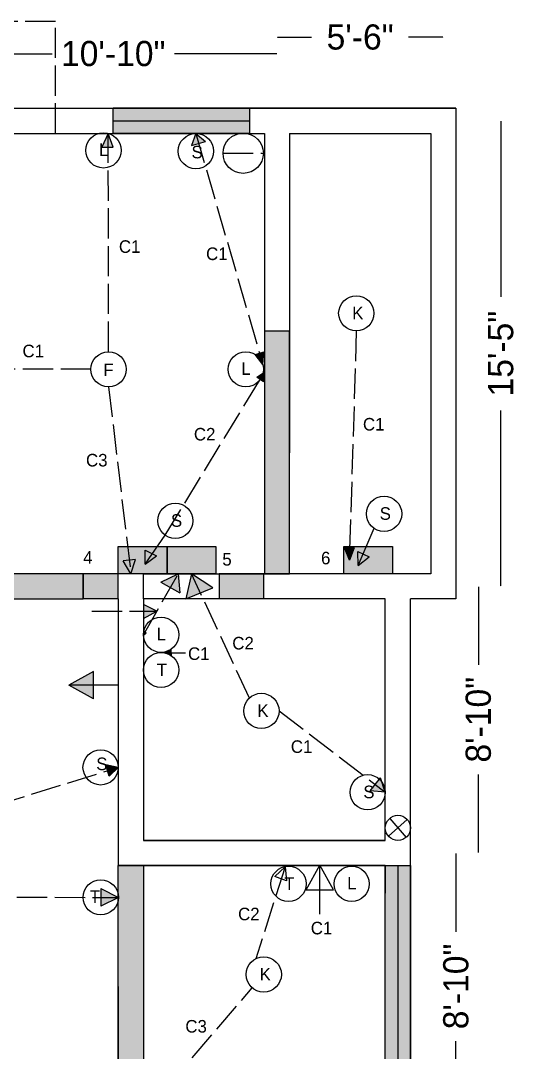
# Model space of a CAD drawing. Header units: feet. Extents: x -107 to 500, y -350 to 504.
# Drawn here: x 281.4 to 478.6, y 94 to 504 of the extents above; entities that cross this region are included whole.
import ezdxf

# ---------------------------------------------------------------- set-up
doc = ezdxf.new("R2010")
doc.units = ezdxf.units.FT
doc.header["$MEASUREMENT"] = 0
doc.linetypes.add('ACAD_ISO02W100', pattern=[15, 12, -3])
doc.dimstyles.get("Standard").update_dxf_attribs({"dimtxt": 0.18, "dimasz": 0.18, "dimexe": 0.18, "dimexo": 0.0625, "dimgap": 0.09, "dimtad": 0, "dimtih": 1, "dimtoh": 1, "dimdec": 4, "dimzin": 0, "dimdsep": 46, "dimtxsty": 'Standard', "dimcen": 0.09, "dimadec": 0, "dimazin": 0, "dimtfac": 1, "dimtdec": 4, "dimtofl": 0, "dimtmove": 0, "dimatfit": 3, "dimfxl": 1, "dimtolj": 1, "dimtzin": 0, "dimarcsym": 0})

# ---------------------------------------------------------------- blocks, each defined once
blk = doc.blocks.new('*D22')
at = {"color": 0, "lineweight": -2}
for p, q in [((253.16, 490.89), (293.91, 490.89)), ((383.16, 490.89), (342.42, 490.89))]:
    blk.add_line(p, q, dxfattribs=at)
at = {"layer": 'Defpoints', "color": 0}
for p in [(383.16, 490.89), (253.16, 464.2), (383.16, 464.2)]:
    blk.add_point(p, dxfattribs=at)
at = {"color": 0, "insert": (318.16, 490.89), "char_height": 10, "attachment_point": 5}
blk.add_mtext('\\A1;10\'-10"', dxfattribs=at)
blk = doc.blocks.new('_None')
blk = doc.blocks.new('*D23')
at = {"color": 0, "lineweight": -2}
for p, q in [((383.34, 497.47), (396.91, 497.47)), ((448.98, 497.47), (435.42, 497.47))]:
    blk.add_line(p, q, dxfattribs=at)
at = {"color": 0}
for points in [[(383.34, 497.5), (383.34, 497.44), (383.16, 497.47)], [(448.98, 497.5), (448.98, 497.44), (449.16, 497.47)]]:
    blk.add_solid(points, dxfattribs=at)
at = {"layer": 'Defpoints', "color": 0}
for p in [(449.16, 497.47), (383.16, 464.2), (449.16, 464.2)]:
    blk.add_point(p, dxfattribs=at)
at = {"color": 0, "insert": (416.16, 497.47), "char_height": 10, "attachment_point": 5}
blk.add_mtext('\\A1;5\'-6"', dxfattribs=at)
blk = doc.blocks.new('*D26')
at = {"color": 0, "lineweight": -2}
for p, q in [((472, 464.02), (472, 394.29)), ((472, 279.38), (472, 349.11))]:
    blk.add_line(p, q, dxfattribs=at)
at = {"color": 0}
for points in [[(471.97, 464.02), (472.03, 464.02), (472, 464.2)], [(471.97, 279.38), (472.03, 279.38), (472, 279.2)]]:
    blk.add_solid(points, dxfattribs=at)
at = {"layer": 'Defpoints', "color": 0}
for p in [(449.16, 464.2), (449.16, 279.2), (472, 279.2)]:
    blk.add_point(p, dxfattribs=at)
at = {"color": 0, "insert": (472, 371.7), "char_height": 10, "attachment_point": 5, "rotation": 90}
blk.add_mtext('\\A1;15\'-5"', dxfattribs=at)
blk = doc.blocks.new('*D27')
at = {"color": 0, "lineweight": -2}
for p, q in [((463.11, 279.02), (463.11, 247.96)), ((463.11, 173.38), (463.11, 204.45))]:
    blk.add_line(p, q, dxfattribs=at)
at = {"color": 0}
for points in [[(463.08, 279.02), (463.14, 279.02), (463.11, 279.2)], [(463.08, 173.38), (463.14, 173.38), (463.11, 173.2)]]:
    blk.add_solid(points, dxfattribs=at)
at = {"layer": 'Defpoints', "color": 0}
for p in [(431.16, 279.2), (431.16, 173.2), (463.11, 173.2)]:
    blk.add_point(p, dxfattribs=at)
at = {"color": 0, "insert": (463.11, 226.2), "char_height": 10, "attachment_point": 5, "rotation": 90}
blk.add_mtext('\\A1;8\'-10"', dxfattribs=at)
blk = doc.blocks.new('*D28')
at = {"color": 0, "lineweight": -2}
for p, q in [((454.19, 173.02), (454.19, 141.96)), ((454.19, 67.38), (454.19, 98.45))]:
    blk.add_line(p, q, dxfattribs=at)
at = {"color": 0}
for points in [[(454.16, 173.02), (454.22, 173.02), (454.19, 173.2)], [(454.16, 67.38), (454.22, 67.38), (454.19, 67.2)]]:
    blk.add_solid(points, dxfattribs=at)
at = {"layer": 'Defpoints', "color": 0}
for p in [(431.16, 173.2), (431.16, 67.2), (454.19, 67.2)]:
    blk.add_point(p, dxfattribs=at)
at = {"color": 0, "insert": (454.19, 120.2), "char_height": 10, "attachment_point": 5, "rotation": 90}
blk.add_mtext('\\A1;8\'-10"', dxfattribs=at)

msp = doc.modelspace()

# ---------------------------------------------------------------- hatches: boundary and pattern name
at = {"linetype": 'ACAD_ISO02W100'}
h = msp.add_hatch(color=70, dxfattribs=at)
h.paths.add_polyline_path([(77.32709, 464.20329), (77.32709, 469.20329), (48.28656, 469.20329), (48.28656, 464.20329)])
h.paths.add_polyline_path([(77.32709, 459.20329), (77.32709, 464.20329), (48.28656, 464.20329), (48.28656, 459.20329)])
h.paths.add_polyline_path([(207.43072, 464.20329), (207.43072, 469.20329), (135.47323, 469.20329), (135.47323, 464.20329)])
h.paths.add_polyline_path([(135.47323, 464.20329), (135.47323, 459.20329), (159.53886, 459.20329, -0.00760481), (159.75178, 459.20329), (184.9185, 459.20329, -0.137077422), (188.68588, 459.20329), (207.43072, 459.20329), (207.43072, 464.20329)])
h.paths.add_polyline_path([(372.28764, 464.20329), (372.28764, 469.20329), (318.16192, 469.20329), (318.16192, 464.20329)])
h.paths.add_polyline_path([(318.16192, 464.20329), (318.16192, 459.20329), (368.31981, 459.20329, -0.089970811), (371.17576, 459.20329), (372.28764, 459.20329), (372.28764, 464.20329)])
h.paths.add_polyline_path([(426.16192, -133.25569), (431.16192, -133.25569), (431.16192, -43.79671), (426.16192, -43.79671)])
h.paths.add_polyline_path([(436.16192, -43.79671), (431.16192, -43.79671), (431.16192, -133.25569), (436.16192, -133.25569)])
h.paths.add_polyline_path([(426.16192, 72.20329), (431.16192, 72.20329), (431.16192, 168.20329), (426.16192, 168.20329)])
h.paths.add_polyline_path([(436.16192, 168.20329), (431.16192, 168.20329), (431.16192, 72.20329), (436.16192, 72.20329)])
h.paths.add_polyline_path([(401.85983, -288.79671), (401.85983, -283.79671), (359.8824, -283.79671, -0.000193978), (359.87696, -283.79671), (334.83154, -283.79671), (334.83154, -288.79671)])
h.paths.add_polyline_path([(401.85983, -293.79671), (401.85983, -288.79671), (334.83154, -288.79671), (334.83154, -293.79671)])
h.paths.add_polyline_path([(146.16091, -288.79671), (146.16091, -283.79671), (120.80603, -283.79671, -0.000273873), (120.79836, -283.79671), (73.5772, -283.79671), (73.5772, -288.79671)])
h.paths.add_polyline_path([(73.5772, -288.79671), (73.5772, -293.79671), (146.16091, -293.79671), (146.16091, -288.79671)])
h.paths.add_polyline_path([(23.61951, -288.79671), (23.61951, -283.79671), (-42.17471, -283.79671), (-42.17471, -288.79671)])
h.paths.add_polyline_path([(-42.17471, -288.79671), (-42.17471, -293.79671), (23.61951, -293.79671), (23.61951, -288.79671)])
at = {"linetype": 'ACAD_ISO02W100', "true_color": 0x000000}
h = msp.add_hatch(color=18, dxfattribs=at)
h.paths.add_polyline_path([(316.18588, 459.20329), (313.60359, 453.78741), (316.19314, 453.78741)])
h.paths.add_polyline_path([(316.18588, 459.20329), (316.19314, 453.78741), (318.19475, 453.78741)])
h.paths.add_polyline_path([(350.96121, 459.16052), (349.26516, 454.45697), (352.09692, 455.23789)])
h.paths.add_polyline_path([(350.96121, 459.16052), (352.09692, 455.23789), (354.82838, 455.99114)])
h = msp.add_hatch(color=104)
h.paths.add_polyline_path([(36.16192, 26.20329), (46.16192, 26.20329), (46.16192, 132.20329), (36.16192, 132.20329)])
h.paths.add_polyline_path([(202.16192, 16.20329), (202.16192, 26.20329), (154.16192, 26.20329), (154.16192, 16.20329)])
h.paths.add_polyline_path([(46.16192, 224.20329), (46.16192, 214.20329), (82.16192, 214.20329), (82.16192, 224.20329)])
h.paths.add_polyline_path([(118.16192, 224.20329), (128.16192, 224.20329), (128.16192, 284.20329), (118.16192, 284.20329)])
h.paths.add_polyline_path([(248.16192, 274.20329), (248.16192, 284.20329), (184.01105, 284.20329), (184.01105, 274.20329)])
h.paths.add_polyline_path([(306.16192, 274.20329), (306.16192, 284.20329), (258.16192, 284.20329), (258.16192, 274.20329)])
h.paths.add_polyline_path([(320.16192, 274.20329), (320.16192, 284.20329), (306.16192, 284.20329), (306.16192, 274.20329)])
h.paths.add_polyline_path([(360.16192, 284.20329), (360.16192, 274.20329), (377.743, 274.20329), (377.743, 284.20329)])
h.paths.add_polyline_path([(378.16193, 284.20329), (388.16193, 284.20329), (388.16193, 332.20329), (388.16192, 332.20329), (388.16192, 380.63037), (378.16193, 380.63037)])
h.paths.add_polyline_path([(330.16192, 168.20329), (320.16192, 168.20329), (320.16192, 72.20329), (330.16192, 72.20329)])
h.paths.add_polyline_path([(330.16192, 72.20329), (330.16192, 62.20329), (360.16192, 62.20329), (360.16192, 72.20329)])
h.paths.add_polyline_path([(290.16192, -43.79671), (290.16192, -33.79671), (212.16192, -33.79671), (212.16192, -43.79671)])
h.paths.add_polyline_path([(282.16192, -139.79671), (272.16192, -139.79671), (272.16192, -169.79671), (272.16192, -182.95038), (282.16192, -182.95038), (282.16192, -169.79671)])
h = msp.add_hatch(color=18, dxfattribs=at)
h.paths.add_polyline_path([(376.2301, 371.88431), (374.52476, 371.38961, -0.184102305), (377.52604, 367.40824)])
h.paths.add_polyline_path([(377.96854, 372.38862), (376.2301, 371.88431), (377.52604, 367.40824)])
h.paths.add_polyline_path([(374.52476, 371.38961), (374.48699, 371.37865), (377.52604, 367.40824, 0.184102305)])
h = msp.add_hatch(color=18, dxfattribs=at)
h.paths.add_polyline_path([(378.16192, 364.33508), (378.16192, 364.33514), (377.36001, 363.01302, -0.065344893), (376.50605, 361.40367), (377.8322, 360.45739)])
h.paths.add_polyline_path([(377.36001, 363.01302, 0.03695681), (377.64902, 364.00516), (375.13078, 362.38501), (376.42078, 361.46451)])
h.paths.add_polyline_path([(378.16192, 364.33514), (377.64902, 364.00516, -0.03695681), (377.36001, 363.01302)], flags=17)
h.paths.add_polyline_path([(377.36001, 363.01302), (376.42078, 361.46451), (376.50605, 361.40367, 0.065344893)])
at = {"true_color": 0x000000}
h = msp.add_hatch(color=18, dxfattribs=at)
h.paths.add_polyline_path([(192.25413, -84.1907), (182.5645, -89.61137), (192.25413, -89.61137)])
h.paths.add_polyline_path([(192.25413, -89.61137), (182.5645, -89.61137), (192.25413, -95.03205)])
h.paths.add_polyline_path([(310.29159, 245.39137), (300.60196, 239.97069), (310.29159, 239.97069)])
h.paths.add_polyline_path([(310.29159, 239.97069), (300.60196, 239.97069), (310.29159, 234.55002)])
h.paths.add_polyline_path([(137.85156, 311.10026), (137.85156, 305.67959), (147.54119, 305.67959)])
h.paths.add_polyline_path([(147.54119, 305.67959), (137.85156, 305.67959), (137.85156, 300.25891)])
h.paths.add_polyline_path([(399.42251, -53.4718), (394.00183, -53.4718), (399.42251, -63.16144)])
h.paths.add_polyline_path([(404.84318, -53.4718), (399.42251, -53.4718), (399.42251, -63.16144)])
at = {"linetype": 'ACAD_ISO02W100'}
h = msp.add_hatch(color=253, dxfattribs=at)
h.paths.add_polyline_path([(183.54119, 295.04464), (164.16192, 295.04464), (164.16192, 284.20329), (183.54119, 284.20329)])
h.paths.add_polyline_path([(147.54119, 274.20329), (128.16192, 274.20329), (128.16192, 263.3083), (147.54119, 263.3083)])
h.paths.add_polyline_path([(339.54119, 295.04464), (320.16192, 295.04464), (320.16192, 284.20329), (339.54119, 284.20329)])
h.paths.add_polyline_path([(358.92046, 295.04464), (339.54119, 295.04464), (339.54119, 284.20329), (358.92046, 284.20329)])
h.paths.add_polyline_path([(429.05415, 295.04464), (409.67488, 295.04464), (409.67488, 284.20329), (429.05415, 284.20329)])
h.paths.add_polyline_path([(139.00327, 223.20944), (128.16193, 223.20944), (128.16193, 203.83017), (139.00327, 203.83017)])
h.paths.add_polyline_path([(320.16192, 71.33301), (309.33212, 71.33301), (309.33212, 51.95374), (320.16192, 51.95374)])
h.paths.add_polyline_path([(382.52139, 83.04464), (363.14212, 83.04464), (363.14212, 72.20329), (382.52139, 72.20329)])
h.paths.add_polyline_path([(104.24588, 37.04464), (84.86661, 37.04464), (84.86661, 26.20329), (104.24588, 26.20329)])
h.paths.add_polyline_path([(140.88916, 16.20329), (121.50989, 16.20329), (121.50989, 5.45737), (140.88916, 5.45737)])
h.paths.add_polyline_path([(293.00327, -183.3357), (282.16193, -183.3357), (282.16193, -202.71497), (293.00327, -202.71497)])
h.paths.add_polyline_path([(330.67268, -43.79671), (311.29342, -43.79671), (311.29342, -54.7076), (330.67268, -54.7076)])
at = {"true_color": 0x000000}
h = msp.add_hatch(color=18, dxfattribs=at)
h.paths.add_polyline_path([(180.83999, 292.31677), (178.26926, 293.55095), (178.35901, 287.9615)])
h.paths.add_polyline_path([(180.83999, 292.31677), (178.35901, 287.9615), (182.77672, 291.38697)])
h.paths.add_polyline_path([(333.76251, 292.12973), (330.80219, 293.55095), (330.89194, 287.9615)])
h.paths.add_polyline_path([(417.34556, 292.06995), (415.30219, 293.05095), (415.39194, 287.4615)])
h.paths.add_polyline_path([(417.34556, 292.06995), (415.39194, 287.4615), (419.80965, 290.88697)])
h.paths.add_polyline_path([(335.30965, 291.38697), (333.76251, 292.12973), (330.89194, 287.9615)])
at = {"linetype": 'ACAD_ISO02W100', "true_color": 0x000000}
h = msp.add_hatch(color=18, dxfattribs=at)
h.paths.add_polyline_path([(412.02737, 294.54388), (410.01462, 294.54388), (411.87824, 289.62396)])
h.paths.add_polyline_path([(413.75973, 294.54388), (412.02737, 294.54388), (411.87824, 289.62396)])
h = msp.add_hatch(color=18, dxfattribs=at)
h.paths.add_polyline_path([(324.51474, 289.62763), (322.11816, 289.37393), (325.16192, 284.20329)])
h.paths.add_polyline_path([(327.05563, 289.89661), (324.51474, 289.62763), (325.16192, 284.20329)])
h = msp.add_hatch(color=18, dxfattribs=at)
h.paths.add_polyline_path([(343.98904, 284.20329), (336.99472, 280.87145), (340.84657, 278.69388)])
h.paths.add_polyline_path([(343.98904, 284.20329), (340.84657, 278.69388), (344.59009, 276.57755)])
h.paths.add_polyline_path([(349.23082, 284.20329), (347.00783, 274.20329), (352.78756, 276.5575)])
h.paths.add_polyline_path([(349.23082, 284.20329), (352.78756, 276.5575), (357.73304, 278.5719)])
h.paths.add_polyline_path([(331.24067, 260.56328), (330.72876, 260.95528), (330.16192, 259.9615), (330.16192, 259.9615)])
h.paths.add_polyline_path([(330.72876, 260.95528), (330.29126, 261.2903), (330.16192, 259.9615)])
h = msp.add_hatch(color=18, dxfattribs=at)
h.paths.add_polyline_path([(335.47422, 269.27505), (330.16192, 269.29767), (330.16192, 266.43294)])
h.paths.add_polyline_path([(330.16192, 271.93884), (330.16192, 269.29767), (335.47422, 269.27505)])
h = msp.add_hatch(color=18, dxfattribs=at)
h.paths.add_polyline_path([(341.03684, 254.13183, -0.059153106), (339.56415, 253.3866), (338.48695, 252.8415), (341.07126, 252.8415)])
h.paths.add_polyline_path([(341.07126, 252.8415), (338.48695, 252.8415, -0.102130064), (341.10024, 251.75508)], flags=17)
h.paths.add_polyline_path([(338.48695, 252.8415), (341.10024, 251.75508, 0.102130064)], flags=17)
at = {"linetype": 'ACAD_ISO02W100'}
h = msp.add_hatch(color=3, dxfattribs=at)
h.paths.add_polyline_path([(320.15936, 207.24678), (315.26408, 208.26474), (315.92983, 205.93396)])
h.paths.add_polyline_path([(320.15936, 207.24678), (315.92983, 205.93396), (316.54027, 203.79682)])
at = {"linetype": 'ACAD_ISO02W100', "true_color": 0x000000}
h = msp.add_hatch(color=18, dxfattribs=at)
h.paths.add_polyline_path([(422.18208, 200.41551), (420.17159, 197.88042), (426.15022, 197.37444)])
h.paths.add_polyline_path([(424.81273, 201.48977, 0.050635598), (423.87003, 202.54391), (422.18208, 200.41551), (426.15022, 197.37444)])
h.paths.add_polyline_path([(424.2957, 203.08064), (423.87003, 202.54391, -0.050635598), (424.81273, 201.48977)])
h = msp.add_hatch(color=18, dxfattribs=at)
h.paths.add_polyline_path([(313.21797, 159.09574), (313.21797, 155.60561), (320.16192, 155.60458), (320.16192, 155.62376)])
h.paths.add_polyline_path([(320.16192, 155.56772), (320.16192, 155.60458), (313.21797, 155.60561), (313.21797, 152.09574)])

# ---------------------------------------------------------------- linework, layer by layer
at = {"linetype": 'ACAD_ISO02W100'}
for p, q in [((295.23874, 503.72829), (258.16192, 503.72829)), ((295.23874, 459.20329), (295.23874, 503.72829)), ((316.18588, 459.20329), (313.60359, 453.78741)), ((316.30219, 372.4615), (316.18588, 459.20329)), ((318.19475, 453.78741), (316.18588, 459.20329)), ((350.96121, 459.16052), (349.26516, 454.45697)), ((349.26516, 454.45697), (354.82838, 455.99114)), ((350.96121, 459.16052), (377.52604, 367.40824)), ((350.96121, 459.16052), (354.82838, 455.99114)), ((313.60359, 453.78741), (318.19475, 453.78741)), ((361.74778, 451.33176), (377.74778, 451.33176)), ((414.63947, 380.71798), (411.87824, 289.62396)), ((374.48699, 371.37865), (377.96854, 372.38862)), ((377.52604, 367.40824), (374.48699, 371.37865)), ((377.52604, 367.40824), (377.96854, 372.38862)), ((309.30219, 365.4615), (258.16192, 365.4615)), ((338.82889, 299.48641), (378.16193, 364.33515)), ((375.13078, 362.38501), (378.16192, 364.33514)), ((377.8322, 360.45739), (375.13078, 362.38501)), ((378.16193, 364.33515), (377.8322, 360.45739)), ((316.30219, 358.4615), (325.16192, 284.20329)), ((411.87824, 289.62396), (410.01462, 294.54388)), ((410.01462, 294.54388), (413.75973, 294.54388)), ((413.75973, 294.54388), (411.87824, 289.62396)), ((327.05563, 289.89661), (322.11816, 289.37393)), ((325.16192, 284.20329), (322.11816, 289.37393)), ((325.16192, 284.20329), (327.05563, 289.89661)), ((330.16192, 259.9615), (343.98904, 284.20329)), ((336.99472, 280.87145), (343.98904, 284.20329)), ((343.98904, 284.20329), (344.59009, 276.57755)), ((349.23082, 284.20329), (347.00783, 274.20329)), ((372.20497, 234.81662), (349.23082, 284.20329)), ((357.73304, 278.5719), (349.23082, 284.20329)), ((336.99472, 280.87145), (344.59009, 276.57755)), ((347.00783, 274.20329), (357.73304, 278.5719)), ((335.47422, 269.27505), (330.16192, 271.93884)), ((330.16192, 271.93884), (330.16192, 266.43294)), ((309.66059, 269.38495), (335.47422, 269.27505)), ((330.16192, 266.43294), (335.47422, 269.27505)), ((330.29126, 261.2903), (330.16192, 259.9615)), ((330.16192, 259.96149), (331.24067, 260.56328)), ((331.24067, 260.56328), (330.29126, 261.2903)), ((338.48695, 252.8415), (341.03684, 254.13183)), ((341.10024, 251.75508), (338.48695, 252.8415)), ((338.48695, 252.8415), (346.8284, 252.8415)), ((341.03684, 254.13183), (341.10024, 251.75508)), ((383.97666, 229.69501), (426.15022, 197.37444)), ((320.15936, 207.24678), (315.26408, 208.26474)), ((316.54027, 203.79682), (315.26408, 208.26474)), ((320.15936, 207.24678), (316.54027, 203.79682)), ((420.17159, 197.88042), (424.2957, 203.08064)), ((426.15022, 197.37444), (424.2957, 203.08064)), ((426.15022, 197.37444), (420.17159, 197.88042)), ((386.35413, 167.67756), (374.72134, 131.18651)), ((313.21797, 159.09574), (320.21797, 155.59574)), ((313.21797, 159.09574), (313.21797, 152.09574)), ((219.96127, 155.61942), (320.20837, 155.60457)), ((320.21797, 155.59574), (313.21797, 152.09574)), ((320.16192, 57.66345), (373.36027, 119.62186))]:
    msp.add_line(p, q, dxfattribs=at)
for p, q in [((12.16192, 469.20329), (454.16192, 469.20329)), ((454.16192, 469.20329), (365.28122, 469.20329)), ((454.16192, 469.20329), (454.16192, 274.20329)), ((258.16192, 459.20329), (378.16192, 459.20329)), ((388.16192, 459.20329), (444.16192, 459.20329)), ((444.16192, 459.20329), (444.16192, 284.20329)), ((330.89194, 287.9615), (338.82889, 299.48641)), ((415.39194, 287.4615), (421.67021, 302.27152)), ((330.89194, 287.9615), (330.80219, 293.55095)), ((330.80219, 293.55095), (335.30965, 291.38697)), ((330.89194, 287.9615), (335.30965, 291.38697)), ((415.39194, 287.4615), (415.30219, 293.05095)), ((415.30219, 293.05095), (419.80965, 290.88697)), ((415.39194, 287.4615), (419.80965, 290.88697)), ((306.16192, 284.20329), (306.16192, 274.20329)), ((320.16192, 274.20329), (320.16192, 284.20329)), ((330.16192, 274.20329), (330.16192, 284.20329)), ((360.16192, 284.20329), (360.16192, 274.20329)), ((444.16192, 284.20329), (436.16192, 284.20329)), ((426.16192, 178.20329), (426.16192, 274.20329)), ((436.16192, -293.79671), (436.16192, 274.20329)), ((454.16192, 274.20329), (436.16192, 274.20329)), ((310.29159, 245.39137), (300.60196, 239.97069)), ((310.29159, 234.55002), (310.29159, 245.39137)), ((319.98123, 239.97069), (300.60196, 239.97069)), ((310.29159, 234.55002), (300.60196, 239.97069)), ((434.892, 186.53293), (427.43185, 179.87364)), ((427.90835, 186.9999), (434.41549, 179.40667)), ((330.16192, 168.20329), (320.16192, 168.20329)), ((394.7574, 158.64945), (400.17808, 168.33908)), ((400.17808, 148.95981), (400.17808, 168.33908)), ((405.59875, 158.64945), (400.17808, 168.33908)), ((426.16192, 72.20329), (426.16192, 168.20329)), ((426.16192, 168.20329), (426.16192, 167.20329)), ((426.16192, 168.20329), (426.16192, 158.20329)), ((382.27507, 163.85509), (386.35413, 167.67756)), ((386.35413, 167.67756), (386.96466, 162.12083)), ((426.16192, 167.20329), (426.16192, 157.20329)), ((386.96466, 162.12083), (382.27507, 163.85509)), ((394.7574, 158.64945), (405.59875, 158.64945))]:
    msp.add_line(p, q)
at = {"color": 0}
for p, q in [((318.16192, 464.20329), (372.28764, 464.20329)), ((431.16192, 168.20329), (431.16192, 72.20329))]:
    msp.add_line(p, q, dxfattribs=at)
at = {"color": 3, "linetype": 'ACAD_ISO02W100'}
msp.add_line((128.16192, 147.65209), (320.15936, 207.24678), dxfattribs=at)
for points in [[(248.16192, 469.20329), (388.16192, 469.20329)], [(258.16192, 284.20329), (258.16192, 459.20329), (378.16192, 459.20329), (378.16192, 332.20329)], [(388.16192, 459.20329), (388.16192, 332.20329)], [(330.16192, 284.20329), (306.16192, 284.20329)], [(330.16192, 284.20329), (320.16192, 284.20329)], [(436.16192, 284.20329), (360.16192, 284.20329)], [(378.16192, 284.20329), (360.16192, 284.20329)], [(320.16192, 274.20329), (306.16192, 274.20329)], [(320.16192, 274.20329), (320.16192, 168.20329)], [(330.16192, 274.20329), (330.16192, 178.20329), (426.16192, 178.20329), (426.16192, 274.20329), (360.16192, 274.20329)], [(388.16192, 274.20329), (360.16192, 274.20329)], [(436.16192, 168.20329), (436.16192, 274.20329)], [(320.16192, 178.20329), (320.16192, 168.20329)], [(426.16192, 178.20329), (330.16192, 178.20329)], [(436.16192, 62.20329), (436.16192, 178.20329)], [(330.16192, 168.20329), (426.16192, 168.20329)], [(360.16192, 72.20329), (426.16192, 72.20329), (426.16192, 168.20329), (330.16192, 168.20329)], [(320.16192, 120.20329), (320.16192, 62.20329)], [(330.16192, 120.20329), (330.16192, 72.20329)], [(330.16192, 120.20329), (330.16192, -33.79671), (426.16192, -33.79671), (426.16192, 62.20329), (360.16192, 62.20329)]]:
    msp.add_lwpolyline(points)
for points in [[(318.16192, 469.20329), (365.28122, 469.20329), (365.28122, 469.20329), (318.16192, 469.20329)], [(318.16192, 469.20329), (372.28764, 469.20329), (372.28764, 459.20329), (318.16192, 459.20329)], [(388.16193, 380.63037), (378.16193, 380.63037), (378.16193, 284.20329), (388.16193, 284.20329)], [(320.16192, 295.04464), (339.54119, 295.04464), (339.54119, 284.20329), (320.16192, 284.20329)], [(339.54119, 295.04464), (358.92046, 295.04464), (358.92046, 284.20329), (339.54119, 284.20329)], [(409.67488, 295.04464), (429.05415, 295.04464), (429.05415, 284.20329), (409.67488, 284.20329)], [(258.16192, 274.20329), (306.16192, 274.20329), (306.16192, 284.20329), (258.16192, 284.20329)], [(330.16192, 284.20329), (377.743, 284.20329), (377.743, 274.20329), (330.16192, 274.20329)], [(320.16192, 168.20329), (330.16192, 168.20329), (330.16192, 72.20329), (320.16192, 72.20329)], [(426.16192, 168.20329), (436.16192, 168.20329), (436.16192, 72.20329), (426.16192, 72.20329)], [(426.16192, 162.20329), (426.16192, 162.20329), (426.16192, 157.20329), (426.16192, 157.20329)]]:
    msp.add_lwpolyline(points, close=True)
for centre, radius in [((314.30219, 452.4615), 7), ((369.74778, 451.33176), 8), ((350.96121, 452.16052), 7), ((414.63947, 387.71798), 7), ((316.30219, 365.4615), 7), ((370.80219, 365.4615), 7), ((342.79921, 305.25153), 7), ((425.66395, 308.02044), 7), ((337.16192, 259.9615), 7), ((337.16192, 245.96805), 7), ((376.97666, 229.69501), 7), ((313.15936, 207.24678), 7), ((419.15022, 197.37444), 7), ((431.16192, 183.20329), 5), ((387.73803, 160.97285), 7), ((412.80219, 160.9615), 7), ((313.20837, 155.60457), 7), ((377.90024, 124.94996), 7)]:
    msp.add_circle(centre, radius)

# ---------------------------------------------------------------- texts
at = {"char_height": 5, "attachment_point": 1}
for s, insert, width in [('L', (312.50809, 455.25525), 7.2329995), ('S', (349.224, 454.30234), 7.2329995), ('K', (413.00072, 390.32369), 7.2329995), ('F', (314.23281, 367.7647), 7.2329995), ('L', (369.00809, 368.25525), 7.2329995), ('S', (341.062, 307.87717), 7.2329995), ('S', (423.92675, 310.64608), 7.2329995), ('4', (306.22941, 293.19611), 15.7990023), ('5', (361.46194, 292.44838), 15.7990023), ('6', (400.63685, 292.95066), 9.6511729), ('L', (335.36782, 262.75525), 7.2329995), ('T', (335.42238, 248.51518), 7.2329995), ('K', (375.33791, 232.30072), 7.2329995), ('S', (417.41301, 200.00007), 7.2329995), ('T', (385.99849, 163.51998), 7.2329995), ('L', (411.00809, 163.75525), 7.2329995), ('T', (308.87028, 158.34876), 3.9424551), ('K', (376.26149, 127.55567), 7.2329995)]:
    msp.add_mtext(s, dxfattribs=dict(at, insert=insert, width=width))
at = {"linetype": 'ACAD_ISO02W100', "char_height": 5, "width": 10.1284113, "attachment_point": 1}
for s, insert in [('C1', (320.41726, 416.7414)), ('C1', (355.01332, 413.87967)), ('C1', (282.14182, 375.25069)), ('C1', (417.27685, 346.1326)), ('C2', (350.17757, 342.16841)), ('C3', (307.35625, 331.847)), ('C2', (365.41076, 259.11661)), ('C1', (347.85498, 254.94454)), ('C1', (388.64253, 218.00749)), ('C2', (367.72467, 151.48019)), ('C1', (396.56244, 145.8909)), ('C3', (346.78026, 106.85527))]:
    msp.add_mtext(s, dxfattribs=dict(at, insert=insert))
at = {"color": 3, "insert": (311.42215, 211.15474), "char_height": 5, "width": 4.7529674, "attachment_point": 1}
msp.add_mtext('S', dxfattribs=at)

# ---------------------------------------------------------------- dimensions: what is measured, and where the dimension line sits
for p1, p2, distance, override, picture, middle in [((383.16192, 464.20329), (449.16192, 464.20329), 33.26938, {"dimtxt": 10, "dimlunit": 4, "dimse1": 1, "dimse2": 1}, '*D23', (416.16192, 497.47267)), ((253.16192, 464.20329), (383.16192, 464.20329), 26.68409, {"dimtxt": 10, "dimlunit": 4, "dimblk1": 'None', "dimblk2": 'None', "dimsah": 1, "dimse1": 1, "dimse2": 1}, '*D22', (318.16192, 490.88738))]:
    dim = msp.add_aligned_dim(p1=p1, p2=p2, distance=distance, dimstyle='Standard', override=override)
    dim.commit()
    dim.dimension.update_dxf_attribs({"geometry": picture, "text_midpoint": middle})
for p1, p2, distance, override, picture, middle in [((449.16192, 464.20329), (449.16192, 279.20329), 22.83523, {"dimtxt": 10, "dimtad": 2, "dimjust": 0, "dimlunit": 4, "dimse1": 1, "dimse2": 1}, '*D26', (471.99715, 371.70329)), ((431.16192, 279.20329), (431.16192, 173.20329), 31.94483, {"dimtxt": 10, "dimlunit": 4, "dimse1": 1, "dimse2": 1}, '*D27', (463.10675, 226.20329)), ((431.16192, 173.20329), (431.16192, 67.20329), 23.02697, {"dimtxt": 10, "dimlunit": 4, "dimse1": 1, "dimse2": 1}, '*D28', (454.18889, 120.20329))]:
    dim = msp.add_aligned_dim(p1=p1, p2=p2, distance=distance, dimstyle='Standard', override=override)
    dim.commit()
    dim.dimension.update_dxf_attribs({"geometry": picture, "text_midpoint": middle, "text_rotation": 90})

doc.saveas('drawing.dxf')
